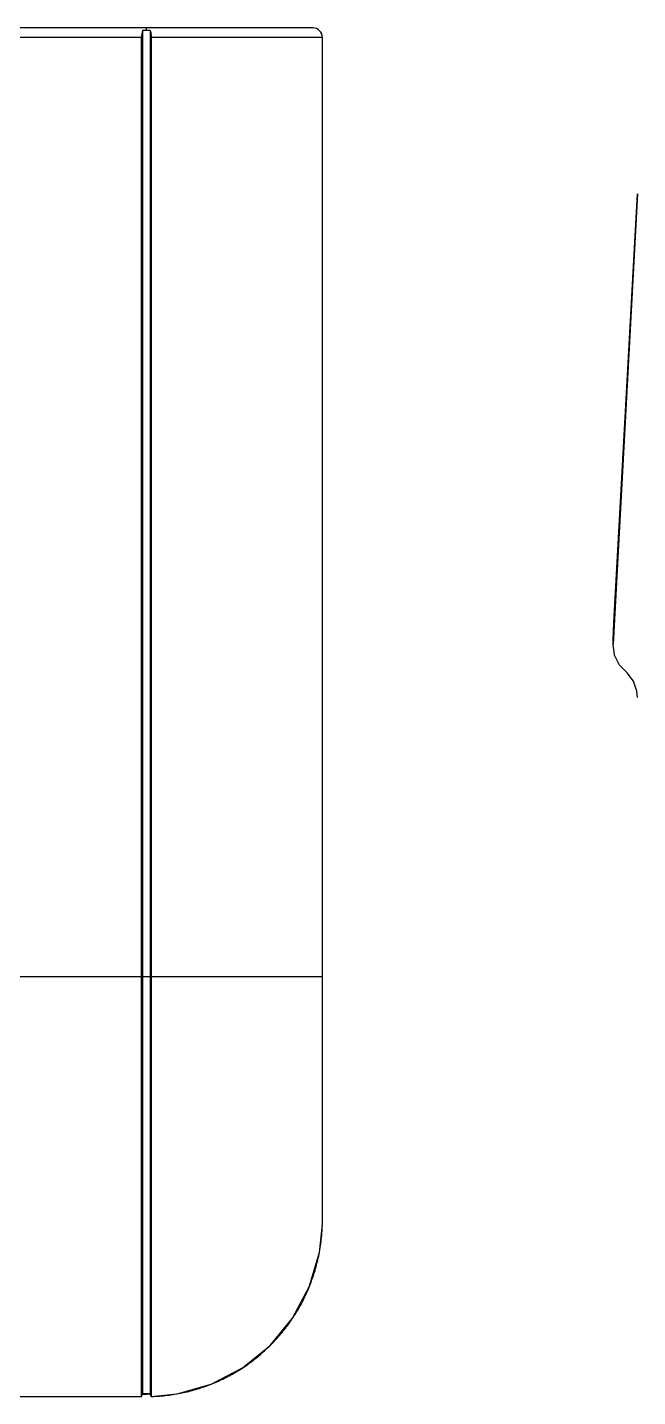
# Model space of a CAD drawing. Header units: millimetres. Extents: x 4086 to 4666, y 411 to 814.
# Drawn here: x 4298 to 4360.4, y 563.7 to 703.5 of the extents above; entities that cross this region are included whole.
import ezdxf

# ---------------------------------------------------------------- set-up
doc = ezdxf.new("R2010")
doc.units = ezdxf.units.MM

msp = doc.modelspace()

# ---------------------------------------------------------------- linework, layer by layer
at = {"color": 7, "linetype": 'Continuous'}
for p, q in [((4324.896, 703.505), (4119.195, 703.505)), ((4121.505, 703.546), (4324.905, 703.546)), ((4309.705, 702.505), (4136.705, 702.505)), ((4309.705, 563.656), (4309.705, 702.505)), ((4309.805, 703.22), (4309.805, 563.904)), ((4310.205, 703.22), (4309.805, 703.22)), ((4310.205, 703.22), (4310.205, 703.505)), ((4310.605, 703.215), (4310.605, 563.904)), ((4310.702, 702.505), (4310.702, 563.663)), ((4328.198, 702.505), (4310.702, 702.505)), ((4327.214, 703.505), (4324.896, 703.546)), ((4327.214, 703.505), (4324.896, 703.505)), ((4324.905, 703.546), (4327.222, 703.505)), ((4328.198, 581.223), (4328.198, 702.505)), ((4328.205, 581.726), (4328.205, 702.505)), ((4360.425, 686.537), (4357.925, 640.546)), ((4357.988, 642.728), (4360.425, 686.537)), ((4328.198, 606.546), (4118.212, 606.546)), ((4328.198, 581.223), (4328.198, 581.223)), ((4309.705, 563.656), (4309.805, 563.955)), ((4309.805, 563.955), (4310.605, 563.955)), ((4309.805, 563.904), (4310.205, 563.904)), ((4310.605, 563.904), (4310.205, 563.904)), ((4310.605, 563.955), (4310.702, 563.663)), ((4136.7, 563.653), (4309.709, 563.653)), ((4136.705, 563.656), (4309.705, 563.656)), ((4309.705, 563.656), (4309.706, 563.653)), ((4310.702, 563.663), (4310.701, 563.66))]:
    msp.add_line(p, q, dxfattribs=at)
for points in [[(4357.925, 640.546), (4357.928, 640.97), (4357.948, 641.824), (4357.988, 642.728)], [(4360.409, 635.071), (4360.331, 635.718), (4359.994, 636.756), (4359.351, 637.609), (4358.57, 638.377), (4358.053, 639.415), (4357.925, 640.546)], [(4310.701, 563.66), (4313.365, 563.936), (4316.829, 564.922), (4320.035, 566.583), (4322.848, 568.861), (4325.159, 571.659), (4326.862, 574.875), (4327.891, 578.375), (4328.198, 581.223)]]:
    msp.add_lwpolyline(points, dxfattribs=at)
for centre, radius, start, end in [((4310.205, 685.712), 17.508, 88.69261, 90.00191), ((4327.197, 702.505), 1, 359.9822, 89.00583), ((4327.204, 702.505), 1, 359.96954, 88.98977), ((4310.203, 581.322), 17.667, 271.61947, 271.8979)]:
    msp.add_arc(centre, radius, start, end, dxfattribs=at)
msp.add_ellipse((4310.038, 702.505), major_axis=(0, 1), ratio=0.3333325, start_param=0.7753983, end_param=1.5707967, dxfattribs=at)
for points, start_tangent, end_tangent in [([(4310.605, 703.215), (4310.656, 703.014), (4310.69, 702.778), (4310.702, 702.505)], (0.3161222, -0.9487185), (-0.0000009, -1)), ([(4310.788, 563.665), (4312.343, 563.785), (4313.833, 564.029), (4315.251, 564.383), (4316.647, 564.853), (4318.012, 565.442), (4319.322, 566.142), (4320.565, 566.946), (4321.738, 567.851), (4322.833, 568.849), (4323.845, 569.933), (4324.764, 571.095), (4325.587, 572.333), (4326.306, 573.64), (4326.909, 574.993), (4327.395, 576.373), (4327.777, 577.823), (4328.061, 579.456), (4328.198, 581.223)], (0.9994514, 0.0331181), (0.0281722, 0.9996031)), ([(4328.205, 581.726), (4328.203, 581.72)], (-0.0745885, -0.9972144), (-0.3212247, -0.947003)), ([(4328.204, 581.721), (4328.205, 581.726)], (0.1820746, 0.9832847), (-0.0000368, 1)), ([(4310.702, 563.661), (4310.691, 563.678), (4310.658, 563.76), (4310.605, 563.904)], (-0.9843904, 0.1759987), (-0.338714, 0.9408894))]:
    msp.add_spline(points, degree=3, dxfattribs=dict(at, start_tangent=start_tangent, end_tangent=end_tangent))

doc.saveas('drawing.dxf')
